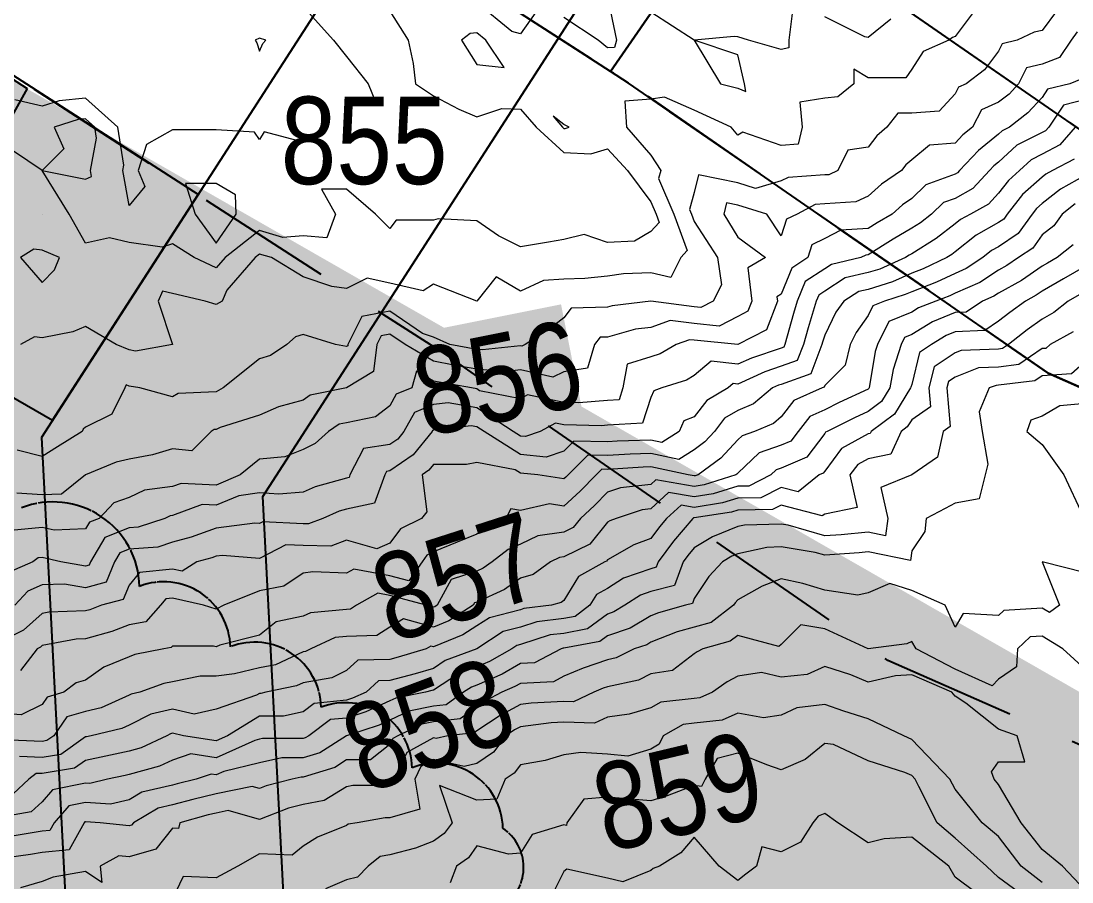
# Model space of a CAD drawing. Extents: x 532589 to 538856, y 6045658 to 6049082.
# Drawn here: x 533960.9 to 534057.1, y 6047341.2 to 6047420.1 of the extents above; entities that cross this region are included whole.
import ezdxf

# ---------------------------------------------------------------- set-up
doc = ezdxf.new("R2010")
doc.units = 0
doc.header["$LTSCALE"] = 5
doc.header["$PDSIZE"] = 0.5
doc.linetypes.add('0', pattern=[1, 1, 0])
doc.linetypes.add('foc-ACCESSROAD', pattern=[3.75, 2.5, -1.25])
doc.layers.get('Defpoints').update_dxf_attribs({"color": 9})
for name, color, linetype in [('C-AR', 13, 'foc-ACCESSROAD'), ('C-RW', 13, 'Continuous'), ('C-WS', 13, 'foc-ACCESSROAD'), ('F-AR', 190, 'foc-ACCESSROAD'), ('F-RW', 190, 'Continuous'), ('P-BUFFER-H 30m', 51, 'Continuous'), ('T-BUSH', 110, '0')]:
    doc.layers.add(name, color=color, linetype=linetype)
doc.layers.add('C-TOPO-MAJR', color=7, linetype='Continuous', lineweight=15, true_color=0xd3aa5f)
doc.layers.add('C-TOPO-MINR', color=7, linetype='Continuous', lineweight=13, true_color=0xe9d5af)
doc.layers.add('C-TOPO-MAJR-TEXT', color=7, linetype='Continuous', true_color=0x644b1b)
doc.layers.add('F-RW-T', color=190, linetype='Continuous', lineweight=9)
doc.styles.add('80CG', font='ARIALN.TTF', dxfattribs={"height": 10})
doc.styles.get("Standard").update_dxf_attribs({"font": 'ARIALN.TTF'})
doc.dimstyles.new('Compass 5 000', dxfattribs={"dimscale": 5, "dimtxt": 9, "dimasz": 2, "dimexe": 0.2, "dimexo": 0.0625, "dimgap": 0.5, "dimtad": 0, "dimtih": 1, "dimtoh": 1, "dimzin": 0, "dimdsep": 46, "dimtxsty": '80CG', "dimcen": 0.1, "dimse1": 1, "dimse2": 1, "dimclrd": 256, "dimclrt": 256, "dimaunit": 1, "dimadec": 4, "dimazin": 0, "dimtfac": 0.06, "dimtofl": 0, "dimtmove": 0, "dimatfit": 1, "dimfxl": 0.2, "dimtolj": 1, "dimtzin": 0, "dimlwd": -1, "dimarcsym": 0})

# ---------------------------------------------------------------- blocks, each defined once
blk = doc.blocks.new('*D570')
at = {"layer": 'Defpoints', "color": 0, "transparency": 16777216}
for p in [(533965.062, 6047337.113), (533985.671, 6047325.566), (533965.719, 6047324.525)]:
    blk.add_point(p, dxfattribs=at)
at = {"layer": 'F-RW-T', "transparency": 16777216}
for p, q in [((533995.001, 6047338.675), (534004.987, 6047339.196)), ((533955.076, 6047336.592), (533867.151, 6047332.006))]:
    blk.add_line(p, q, dxfattribs=at)
for points in [[(533994.914, 6047340.339), (533995.088, 6047337.01), (533985.015, 6047338.154)], [(533954.989, 6047338.257), (533955.163, 6047334.928), (533965.062, 6047337.113)]]:
    blk.add_solid(points, dxfattribs=at)
at = {"layer": 'F-RW-T', "transparency": 16777216, "insert": (533827.611, 6047332.006), "char_height": 10, "attachment_point": 5, "style": '80CG'}
blk.add_mtext('\\A1;Athabasca\\P20.00 P/L R/W\\PPLA 240970', dxfattribs=at)

msp = doc.modelspace()

# ---------------------------------------------------------------- hatches: boundary and pattern name
at = {"layer": 'P-BUFFER-H 30m'}
h = msp.add_hatch(color=256, dxfattribs=at)
h.dxf.hatch_style = 1
edge = h.paths.add_edge_path()
edge.add_line((533962.39, 6047413.291), (534135.818, 6047313.884))
edge.add_arc((534086.114, 6047227.17), 99.949, -29.1674, 60.17902, ccw=False)
edge.add_line((534173.389, 6047178.458), (534124.675, 6047091.178))
edge.add_arc((534037.4, 6047139.889), 99.949, 240.19293, 330.8326, ccw=False)
edge.add_line((533987.717, 6047053.163), (533814.265, 6047152.528))
edge.add_arc((533863.948, 6047239.254), 99.949, 150.83228, 240.19293, ccw=False)
edge.add_line((533776.673, 6047287.966), (533825.411, 6047375.289))
edge.add_arc((533912.686, 6047326.577), 99.949, 60.17902, 150.83228, ccw=False)

# ---------------------------------------------------------------- linework, layer by layer
at = {"layer": 'C-AR', "flags": 128}
for points in [[(533609.668, 6047680.248), (533677.202, 6047642.232), (533716.695, 6047618.429), (533842.242, 6047550.595), (533858.794, 6047541.66), (533938.281, 6047490.705), (533958.751, 6047481.644), (533959.502, 6047481.184), (533985.041, 6047470.006), (534033.186, 6047439.328), (534069.648, 6047414.106), (534110.106, 6047396.314), (534151.14, 6047371.643), (534175.731, 6047358.93), (534206.009, 6047343.276), (534229.673, 6047331.043), (534224.752, 6047322.326), (534206.095, 6047331.972), (534175.816, 6047347.625), (534146.261, 6047362.904), (534105.496, 6047387.414), (534064.745, 6047405.334), (534038.605, 6047423.417), (534027.628, 6047431.01), (534026.239, 6047431.906), (534025.856, 6047432.153), (533982.143, 6047460.35), (533979.375, 6047461.576), (533954.618, 6047472.534), (533953.061, 6047473.224), (533933.529, 6047481.869), (533853.706, 6047533.04), (533821.464, 6047550.45), (533711.823, 6047609.692), (533672.166, 6047633.588), (533604.796, 6047671.512)], [(533596.316, 6046643.489), (533602.891, 6046812.545), (533943.477, 6047422.759), (533956.785, 6047416.868), (533961.415, 6047413.882), (533622.68, 6046806.984), (533616.328, 6046643.67)]]:
    msp.add_lwpolyline(points, dxfattribs=at)
at = {"layer": 'C-RW'}
for points in [[(533604.796, 6047671.512), (533672.166, 6047633.588), (533711.823, 6047609.692), (533821.463, 6047550.451), (533853.706, 6047533.04), (533933.529, 6047481.869), (533953.061, 6047473.224), (533954.618, 6047472.534), (533979.375, 6047461.576), (533982.143, 6047460.35), (534025.856, 6047432.155), (534026.239, 6047431.906), (534014.857, 6047415.44), (533972.611, 6047442.691), (533924.029, 6047464.201), (533843.539, 6047515.8), (533779.923, 6047550.162), (533701.792, 6047592.375), (533661.987, 6047616.361), (533595.053, 6047654.04)], [(534136.503, 6047345.427), (534096.277, 6047369.613), (534054.939, 6047387.792), (534028.976, 6047405.751), (534027.223, 6047406.962), (534016.513, 6047414.36), (534014.857, 6047415.44), (534026.239, 6047431.906), (534027.628, 6047431.01), (534038.604, 6047423.414), (534064.741, 6047405.327), (534105.49, 6047387.408), (534146.261, 6047362.904)]]:
    msp.add_lwpolyline(points, dxfattribs=at)
at = {"layer": 'C-TOPO-MAJR', "color": 9, "true_color": 0xbfbfbf, "flags": 128}
for points, elevation in [([(533986.691, 6047421.393), (533989.478, 6047418.295), (533990.672, 6047416.802), (533992.663, 6047414.314), (533993.99, 6047410.996), (533990.672, 6047410.996), (533989.875, 6047411.129), (533989.948, 6047410.332), (533988.069, 6047408.954), (533986.691, 6047408.954), (533983.128, 6047409.913), (533982.709, 6047409.194), (533982.24, 6047409.863), (533978.727, 6047410.083), (533974.995, 6047410.083), (533974.746, 6047410.083), (533972.356, 6047408.74), (533971.602, 6047406.351), (533972.211, 6047404.903), (533970.764, 6047403.166), (533970.174, 6047406.351), (533970.266, 6047406.848), (533969.716, 6047410.332), (533966.782, 6047412.987), (533964.358, 6047412.756), (533962.801, 6047412.266), (533960.293, 6047412.839)], 855), ([(534057.963, 6047414.712), (534056.913, 6047414.314), (534054.886, 6047413.807), (534054.379, 6047413.047), (534053.08, 6047411.631), (534051.392, 6047410.332), (534050.729, 6047410), (534050.397, 6047409.69), (534048.548, 6047408.199), (534046.828, 6047406.351), (534046.629, 6047406.137), (534046.416, 6047406.018), (534043.734, 6047405.051), (534042.434, 6047403.803), (534041.58, 6047403.222), (534040.642, 6047402.369), (534039.263, 6047401.558), (534038.452, 6047401.042), (534035.95, 6047400.89), (534034.471, 6047400.118), (534033.3, 6047399.558), (534032.939, 6047398.387), (534031.469, 6047397.407), (534030.489, 6047395.035), (534030.09, 6047394.804), (534030.137, 6047394.406), (534029.134, 6047391.779), (534026.507, 6047390.424), (534022.526, 6047390.807), (534022.083, 6047390.866), (534020.867, 6047390.424), (534019.388, 6047389.579), (534018.544, 6047389.309), (534016.372, 6047388.614), (534015.984, 6047386.442), (534015.638, 6047385.366), (534014.562, 6047385.305), (534011.943, 6047385.08), (534010.581, 6047385.115), (534007.241, 6047385.8), (534006.599, 6047385.447), (534002.866, 6047386.193), (534002.617, 6047386.356), (534002.119, 6047386.442), (533998.636, 6047387.076), (533997.087, 6047387.991), (533996.645, 6047386.442), (533995.235, 6047385.861), (533994.654, 6047384.802), (533993.327, 6047383.787), (533990.672, 6047383.257), (533990.009, 6047383.124), (533989.014, 6047382.461), (533987.806, 6047381.346), (533986.691, 6047380.821), (533985.032, 6047380.138), (533982.709, 6047379.927), (533980.939, 6047378.479), (533978.727, 6047377.553), (533975.523, 6047377.702), (533974.746, 6047377.417), (533972.169, 6047377.073), (533970.764, 6047376.401), (533969.351, 6047375.91), (533968.026, 6047374.497), (533967.131, 6047374.148), (533966.782, 6047373.549), (533963.887, 6047373.411), (533962.801, 6047373.673), (533959.939, 6047373.377)], 856), ([(533995.378, 6047405.627), (533996.645, 6047406.351), (533994.654, 6047409.004), (533992.001, 6047409.004), (533993.896, 6047406.351), (533994.654, 6047405.627), (533995.378, 6047405.627)], 855), ([(534057.416, 6047403.314), (534056.216, 6047402.369), (534055.441, 6047401.307), (534054.379, 6047400.458), (534053.516, 6047399.25), (534052.222, 6047398.387), (534051.139, 6047397.645), (534050.397, 6047397.235), (534048.691, 6047396.112), (534046.416, 6047395.13), (534045.925, 6047394.896), (534044.645, 6047394.406), (534043.066, 6047393.774), (534042.434, 6047393.385), (534040.335, 6047392.523), (534039.313, 6047390.424), (534039.102, 6047389.774), (534038.547, 6047386.442), (534038.511, 6047386.384), (534038.452, 6047386.34), (534035.798, 6047385.115), (534034.471, 6047384.451), (534033.095, 6047383.836), (534032.03, 6047382.461), (534031.374, 6047381.576), (534030.489, 6047381.203), (534028.459, 6047380.509), (534026.507, 6047378.632), (534026.433, 6047378.553), (534026.334, 6047378.479), (534023.438, 6047377.566), (534022.526, 6047377.424), (534019.006, 6047378.017), (534018.544, 6047377.594), (534015.757, 6047377.284), (534014.562, 6047376.886), (534013.387, 6047375.672), (534012.091, 6047374.497), (534011.423, 6047373.655), (534010.581, 6047373.246), (534008.191, 6047372.905), (534006.599, 6047372.138), (534005.476, 6047371.638), (534004.023, 6047370.516), (534003.2, 6047369.933), (534002.617, 6047369.662), (534000.25, 6047368.901), (533998.968, 6047366.534), (533998.764, 6047366.405), (533998.636, 6047366.353), (533997.971, 6047366.534), (533994.654, 6047367.439), (533993.548, 6047367.64), (533991.592, 6047366.534), (533991.035, 6047366.172), (533990.672, 6047366.16), (533987.373, 6047365.851), (533986.691, 6047365.538), (533984.219, 6047365.024), (533982.709, 6047363.796), (533979.059, 6047362.884), (533978.727, 6047362.725), (533978.478, 6047362.801), (533974.746, 6047362.801), (533974.628, 6047362.669), (533973.948, 6047362.552), (533971.294, 6047362.022), (533970.764, 6047361.829), (533968.452, 6047360.882), (533966.782, 6047359.676), (533965.917, 6047359.436), (533964.791, 6047358.571), (533963.253, 6047358.118), (533962.801, 6047357.465), (533960.884, 6047356.506), (533958.819, 6047356.648)], 857), ([(534058.36, 6047388.875), (534057.072, 6047387.73), (534054.379, 6047387.562), (534053.715, 6047387.106), (534050.397, 6047386.691), (534050.158, 6047386.681), (534049.543, 6047386.442), (534048.605, 6047384.253), (534048.904, 6047382.461), (534049.402, 6047379.474), (534049.153, 6047378.479), (534048.605, 6047376.289), (534046.416, 6047375.903), (534045.497, 6047375.416), (534043.762, 6047374.497), (534043.629, 6047373.302), (534042.434, 6047371.511), (534042.32, 6047370.629), (534038.452, 6047371.42), (534037.623, 6047371.345), (534034.471, 6047371.135), (534033.599, 6047371.387), (534030.489, 6047371.878), (534029.162, 6047371.843), (534026.507, 6047371.262), (534025.976, 6047371.046), (534025.102, 6047370.516), (534023.853, 6047369.188), (534022.526, 6047367.147), (534022.359, 6047366.7), (534021.729, 6047366.534), (534019.236, 6047365.841), (534018.544, 6047365.568), (534016.666, 6047364.43), (534014.562, 6047363.747), (534013.88, 6047363.235), (534010.581, 6047362.62), (534010.52, 6047362.613), (534010.331, 6047362.552), (534007.897, 6047361.254), (534006.599, 6047361.195), (534004.926, 6047360.244), (534002.617, 6047359.234), (534002.134, 6047359.053), (534001.392, 6047358.571), (533999.791, 6047357.415), (533998.636, 6047357.291), (533996.377, 6047356.847), (533994.654, 6047356.004), (533993.674, 6047355.569), (533990.672, 6047354.589), (533988.243, 6047353.037), (533986.691, 6047352.554), (533984.744, 6047352.554), (533982.709, 6047352.114), (533979.438, 6047351.318), (533978.727, 6047350.997), (533978.264, 6047351.07), (533976.918, 6047350.607), (533975.172, 6047350.181), (533974.746, 6047350.064), (533971.943, 6047349.428), (533970.764, 6047348.734), (533969.057, 6047348.332), (533966.782, 6047348.484), (533965.234, 6047348.174), (533963.899, 6047346.626), (533963.509, 6047345.918), (533962.801, 6047345.849), (533960.063, 6047345.381)], 858), ([(534054.379, 6047338.662), (534050.397, 6047341.612), (534049.282, 6047342.644), (534046.416, 6047345.204), (534044.757, 6047346.626), (534043.098, 6047349.943), (534042.753, 6047350.607), (534042.434, 6047350.939), (534041.821, 6047351.22), (534038.452, 6047352.284), (534035.267, 6047353.792), (534034.471, 6047353.865), (534032.678, 6047352.399), (534030.489, 6047351.461), (534029.161, 6047351.935), (534026.507, 6047352.997), (534024.621, 6047352.494), (534023.521, 6047350.607), (534023.19, 6047349.943), (534022.526, 6047350.038), (534020.054, 6047349.097), (534018.544, 6047348.616), (534016.354, 6047348.815), (534014.562, 6047348.978), (534012.405, 6047348.782), (534010.865, 6047346.626), (534010.83, 6047346.376), (534010.581, 6047346.426), (534007.671, 6047345.553), (534006.599, 6047343.839), (534005.512, 6047343.73), (534002.617, 6047344.502), (534001.843, 6047343.418), (534000.759, 6047342.644), (534000.153, 6047341.127)], 859)]:
    msp.add_lwpolyline(points, dxfattribs=dict(at, elevation=elevation))
at = {"layer": 'C-TOPO-MINR', "color": 254, "true_color": 0xd9d9d9, "flags": 128}
for points, elevation in [([(534014.562, 6047422.276), (534015.416, 6047418.295), (534015.226, 6047417.631), (534014.562, 6047417.593), (534013.709, 6047418.295), (534010.581, 6047420.381)], 855.2), ([(533994.654, 6047420.95), (533996.33, 6047418.295), (533996.777, 6047416.172), (533996.996, 6047414.314), (533998.636, 6047413.199), (534000.959, 6047411.99), (534002.617, 6047411.28), (534004.892, 6047412.039), (534006.599, 6047411.98), (534008.047, 6047410.332), (534010.581, 6047408.01), (534013.04, 6047407.873), (534014.562, 6047408.341), (534016.411, 6047406.351), (534018.544, 6047403.506), (534019.031, 6047402.369), (534019.314, 6047401.598), (534018.544, 6047400.776), (534017.051, 6047399.88), (534014.562, 6047399.772), (534012.438, 6047400.511), (534010.581, 6047400.046), (534009.159, 6047399.809), (534006.599, 6047399.382), (534004.609, 6047400.377), (534002.617, 6047401.74), (533999.078, 6047401.926), (533998.636, 6047401.8), (533995.223, 6047401.8), (533994.654, 6047401.041), (533993.326, 6047402.369), (533990.672, 6047404.643), (533988.398, 6047404.643), (533989.677, 6047402.369), (533988.862, 6047400.197), (533986.691, 6047400.378), (533984.853, 6047400.225), (533982.709, 6047400.862), (533979.551, 6047398.387), (533978.727, 6047397.432), (533976.737, 6047398.387), (533974.746, 6047399.645), (533973.79, 6047399.343), (533970.764, 6047399.76), (533968.954, 6047400.197), (533966.782, 6047399.715), (533965.289, 6047402.369), (533962.801, 6047406.35), (533966.782, 6047405.554), (533967.325, 6047405.808), (533967.224, 6047406.351), (533967.778, 6047409.336), (533967.621, 6047410.332), (533966.782, 6047411.091), (533966.09, 6047411.025), (533963.887, 6047410.332), (533964.793, 6047408.34), (533962.801, 6047406.352), (533962.796, 6047406.355), (533958.819, 6047409.004)], 855.2), ([(534055.706, 6047420.95), (534054.379, 6047419.181), (534053.655, 6047419.02), (534052.103, 6047418.295), (534050.729, 6047417.964), (534050.397, 6047417.3), (534049.117, 6047415.594), (534047.411, 6047414.314), (534046.73, 6047414), (534046.416, 6047413.395), (534044.941, 6047411.807), (534042.434, 6047411.606), (534041.16, 6047411.606), (534040.159, 6047410.332), (534039.249, 6047409.536), (534038.452, 6047408.494), (534036.594, 6047408.209), (534035.665, 6047406.351), (534034.844, 6047405.977), (534034.471, 6047405.952), (534031.111, 6047405.728), (534030.489, 6047405.402), (534028.129, 6047404.728), (534026.507, 6047405.227), (534022.911, 6047405.965), (534022.526, 6047404.36), (534022.099, 6047402.795), (534022.282, 6047402.369), (534022.526, 6047401.705), (534024.659, 6047398.387), (534025.014, 6047395.899), (534024.267, 6047394.406), (534023.118, 6047393.813), (534022.526, 6047393.87), (534018.544, 6047394.405), (534018.544, 6047394.405), (534014.993, 6047393.975), (534014.562, 6047393.856), (534011.244, 6047393.742), (534010.581, 6047392.874), (534009.196, 6047391.809), (534007.04, 6047390.424), (534006.741, 6047390.282), (534006.599, 6047390.314), (534003.115, 6047389.926), (534002.617, 6047389.971), (534000.129, 6047390.424), (533998.636, 6047391.088), (533997.64, 6047391.419), (533994.654, 6047393.463), (533992.088, 6047392.99), (533990.805, 6047390.424), (533990.789, 6047390.307), (533990.672, 6047390.235), (533989.679, 6047390.424), (533986.691, 6047391.343), (533985.988, 6047391.127), (533985.197, 6047390.424), (533983.704, 6047389.428), (533982.709, 6047389.097), (533979.39, 6047386.442), (533978.727, 6047386.096), (533975.243, 6047385.945), (533974.746, 6047385.646), (533971.758, 6047386.442), (533970.764, 6047386.608), (533970.48, 6047386.726), (533970.366, 6047386.442), (533969.172, 6047384.053), (533966.782, 6047382.858), (533966.561, 6047382.681), (533966.451, 6047382.461), (533964.214, 6047381.048), (533962.801, 6047380.155), (533960.526, 6047380.754)], 855.6), ([(534008.004, 6047420.872), (534006.599, 6047418.865), (534005.802, 6047419.093), (534002.617, 6047421.728)], 855.2), ([(534031.536, 6047421.23), (534031.192, 6047418.295), (534031.192, 6047417.593), (534030.489, 6047417.442), (534027.504, 6047418.295), (534026.507, 6047418.602), (534026.175, 6047418.628), (534022.526, 6047418.296), (534022.525, 6047418.296), (534018.544, 6047420.872)], 855.2), ([(534047.98, 6047420.713), (534046.416, 6047418.626), (534046.182, 6047418.529), (534045.848, 6047418.295), (534043.472, 6047417.257), (534042.434, 6047415.641), (534041.891, 6047414.857), (534038.452, 6047414.857), (534037.125, 6047415.641), (534037.125, 6047414.314), (534035.665, 6047413.12), (534034.471, 6047412.987), (534032.195, 6047412.608), (534032.393, 6047410.332), (534032.053, 6047408.768), (534030.489, 6047408.647), (534026.976, 6047409.864), (534026.507, 6047409.608), (534025.895, 6047410.332), (534022.526, 6047411.896), (534019.788, 6047413.069), (534018.544, 6047412.891), (534016.155, 6047412.721), (534016.304, 6047410.332), (534018.544, 6047407.773), (534019.449, 6047406.351), (534019.255, 6047405.639), (534020.656, 6047402.369), (534021.883, 6047399.03), (534021.281, 6047398.387), (534020.369, 6047396.562), (534018.544, 6047396.974), (534016.055, 6047396.894), (534014.562, 6047396.681), (534012.507, 6047396.461), (534010.581, 6047396.396), (534008.714, 6047396.272), (534006.599, 6047395.311), (534004.387, 6047396.617), (534002.617, 6047394.408), (534002.616, 6047394.407), (533998.636, 6047395.937), (533997.687, 6047395.354), (533994.654, 6047396.028), (533992.568, 6047396.491), (533990.672, 6047395.543), (533989.345, 6047395.733), (533986.691, 6047396.618), (533983.795, 6047398.387), (533982.709, 6047398.71), (533982.297, 6047398.387), (533979.722, 6047395.4), (533979.295, 6047394.406), (533978.727, 6047394.1), (533977.733, 6047394.406), (533974.746, 6047395.108), (533973.827, 6047395.324), (533973.418, 6047394.406), (533974.744, 6047390.425), (533974.742, 6047390.424), (533971.361, 6047389.827), (533970.764, 6047389.926), (533969.569, 6047390.424), (533966.782, 6047392.063), (533965.621, 6047391.585), (533962.801, 6047391.021), (533962.098, 6047391.126), (533960.81, 6047390.424)], 855.4), ([(534040.512, 6047420.218), (534038.452, 6047418.545), (534038.145, 6047418.602), (534034.471, 6047420.44)], 855.2), ([(534057.602, 6047419.054), (534057.033, 6047418.295), (534055.971, 6047416.703), (534054.379, 6047416.099), (534052.941, 6047415.752), (534052.222, 6047414.314), (534051.349, 6047413.362), (534050.397, 6047412.629), (534048.825, 6047411.904), (534048.008, 6047410.332), (534047.126, 6047409.621), (534046.416, 6047408.857), (534044.082, 6047408.684), (534042.434, 6047407.346), (534041.903, 6047406.882), (534041.497, 6047406.351), (534039.685, 6047405.118), (534038.452, 6047403.998), (534037.332, 6047403.489), (534034.471, 6047403.298), (534033.6, 6047403.24), (534031.937, 6047402.369), (534030.957, 6047401.9), (534030.489, 6047400.379), (534029.162, 6047402.369), (534026.507, 6047403.186), (534025.48, 6047403.396), (534025.233, 6047402.369), (534026.507, 6047400.246), (534029.041, 6047398.387), (534027.436, 6047397.458), (534027.795, 6047394.406), (534027.439, 6047393.474), (534026.507, 6047392.993), (534024.813, 6047392.118), (534022.526, 6047392.338), (534020.314, 6047392.636), (534018.544, 6047391.992), (534017.145, 6047391.823), (534014.562, 6047391.11), (534013.899, 6047391.087), (534013.392, 6047390.424), (534012.752, 6047388.252), (534010.581, 6047387.909), (534009.585, 6047387.438), (534006.599, 6047388.101), (534005.106, 6047387.935), (534002.617, 6047388.161), (534000.516, 6047388.544), (533998.636, 6047388.886), (533996.032, 6047390.424), (533994.654, 6047391.367), (533993.857, 6047391.22), (533993.459, 6047390.424), (533993.131, 6047387.965), (533990.673, 6047386.442), (533990.672, 6047386.442), (533990.672, 6047386.442), (533987.354, 6047385.779), (533986.691, 6047385.336), (533984.44, 6047384.711), (533982.709, 6047383.954), (533979.089, 6047382.822), (533978.727, 6047382.634), (533978.561, 6047382.626), (533978.285, 6047382.461), (533976.515, 6047380.691), (533974.746, 6047380.867), (533972.908, 6047380.316), (533970.764, 6047379.927), (533969.584, 6047379.659), (533966.783, 6047378.479), (533966.782, 6047378.479), (533966.782, 6047378.479), (533964.57, 6047376.709), (533962.801, 6047376.641), (533960.478, 6047376.82)], 855.8), ([(534003.447, 6047418.295), (534002.617, 6047418.982), (534002.014, 6047418.899), (534001.195, 6047418.295), (534002.617, 6047416.084), (534005.106, 6047415.807), (534003.447, 6047418.295)], 855.4), ([(533982.709, 6047418.469), (533982.31, 6047418.295), (533982.474, 6047418.061), (533982.709, 6047417.299), (533983.016, 6047417.989), (533983.279, 6047418.295), (533982.709, 6047418.469)], 854.8), ([(534027.12, 6047414.314), (534026.507, 6047416.967), (534022.528, 6047418.293), (534024.914, 6047414.314), (534026.507, 6047413.916), (534027.231, 6047413.59), (534027.12, 6047414.314)], 855.2), ([(534058.36, 6047412.866), (534056.334, 6047412.359), (534054.982, 6047410.332), (534054.705, 6047410.006), (534054.379, 6047409.835), (534052.056, 6047408.673), (534050.397, 6047407.121), (534049.97, 6047406.777), (534049.573, 6047406.351), (534048.051, 6047404.715), (534046.416, 6047403.807), (534045.359, 6047403.425), (534044.258, 6047402.369), (534043.23, 6047401.573), (534042.434, 6047401.081), (534040.738, 6047400.083), (534038.452, 6047398.628), (534038.225, 6047398.614), (534037.79, 6047398.387), (534035.093, 6047397.765), (534034.471, 6047397.366), (534032.694, 6047396.182), (534031.96, 6047394.406), (534031.617, 6047393.278), (534030.828, 6047390.424), (534030.734, 6047390.179), (534030.489, 6047390.092), (534027.751, 6047389.18), (534026.507, 6047388.614), (534024.057, 6047388.892), (534022.526, 6047387.58), (534021.801, 6047387.166), (534019.539, 6047386.442), (534018.819, 6047386.167), (534018.544, 6047385.557), (534017.79, 6047383.214), (534014.562, 6047383.029), (534014.038, 6047382.984), (534010.581, 6047383.073), (534009.81, 6047383.231), (534008.408, 6047382.461), (534007.073, 6047381.987), (534006.599, 6047382.037), (534005.936, 6047382.461), (534002.617, 6047384.624), (533999.998, 6047385.08), (533998.636, 6047384.92), (533996.894, 6047384.202), (533995.939, 6047382.461), (533995.365, 6047381.749), (533994.654, 6047381.254), (533992.244, 6047380.889), (533990.991, 6047378.479), (533990.906, 6047378.245), (533990.672, 6047378.194), (533987.797, 6047377.373), (533986.691, 6047376.886), (533984.479, 6047376.709), (533982.709, 6047376.831), (533980.798, 6047376.568), (533978.727, 6047375.701), (533977.465, 6047375.76), (533974.746, 6047374.762), (533974.512, 6047374.731), (533974.023, 6047374.497), (533971.578, 6047373.683), (533970.764, 6047373.623), (533968.528, 6047372.751), (533967.225, 6047370.516), (533967.095, 6047370.203), (533966.782, 6047370.117), (533964.506, 6047370.516), (533962.801, 6047370.927), (533962.428, 6047370.889), (533961.948, 6047370.516), (533959.771, 6047369.564)], 856.2), ([(534010.697, 6047410.215), (534011.077, 6047410.332), (534010.581, 6047410.58), (534009.587, 6047411.325), (534010.46, 6047410.332), (534010.581, 6047410.222), (534010.697, 6047410.215)], 855.4), ([(534057.395, 6047410.332), (534056.011, 6047408.7), (534054.379, 6047407.844), (534053.383, 6047407.346), (534052.319, 6047406.351), (534051.296, 6047405.451), (534050.397, 6047404.286), (534049.473, 6047403.293), (534047.809, 6047402.369), (534046.913, 6047401.871), (534046.416, 6047401.47), (534044.678, 6047400.125), (534042.434, 6047398.738), (534042.213, 6047398.608), (534041.865, 6047398.387), (534039.506, 6047397.333), (534038.452, 6047397.009), (534036.337, 6047396.521), (534034.471, 6047395.324), (534033.919, 6047394.957), (534033.692, 6047394.406), (534032.944, 6047391.95), (534032.522, 6047390.424), (534031.959, 6047388.954), (534030.489, 6047388.433), (534028.996, 6047387.935), (534026.507, 6047386.804), (534026.099, 6047386.851), (534025.622, 6047386.442), (534023.663, 6047385.305), (534022.526, 6047383.787), (534021.565, 6047383.421), (534021.132, 6047382.461), (534019.559, 6047381.446), (534018.544, 6047381.664), (534015.454, 6047381.569), (534014.562, 6047381.513), (534011.48, 6047381.561), (534010.581, 6047380.662), (534008.969, 6047380.091), (534006.599, 6047380.343), (534003.281, 6047382.461), (534002.617, 6047382.893), (534002.093, 6047382.985), (533998.636, 6047382.577), (533998.553, 6047382.543), (533998.507, 6047382.461), (533996.787, 6047380.327), (533994.654, 6047378.841), (533994.34, 6047378.793), (533994.176, 6047378.479), (533993.248, 6047375.903), (533990.672, 6047375.351), (533990.008, 6047375.161), (533988.501, 6047374.497), (533987.201, 6047373.986), (533986.691, 6047373.999), (533983.023, 6047374.183), (533982.709, 6047374.019), (533982.266, 6047374.055), (533978.727, 6047373.598), (533976.452, 6047372.791), (533974.746, 6047372.325), (533973.388, 6047371.873), (533970.764, 6047371.681), (533969.926, 6047371.354), (533969.437, 6047370.516), (533968.656, 6047368.642), (533966.782, 6047368.126), (533964.852, 6047368.464), (533962.801, 6047368.4), (533961.502, 6047367.832), (533960.312, 6047366.534)], 856.4), ([(534057.316, 6047407.395), (534055.327, 6047406.351), (534054.716, 6047406.013), (534054.379, 6047405.747), (534052.581, 6047404.167), (534051.193, 6047402.369), (534050.862, 6047401.904), (534050.397, 6047401.595), (534048.335, 6047400.449), (534046.416, 6047398.901), (534046.126, 6047398.677), (534045.657, 6047398.387), (534043.475, 6047397.346), (534042.434, 6047396.947), (534040.677, 6047396.162), (534038.452, 6047395.477), (534037.581, 6047395.276), (534036.223, 6047394.406), (534035.489, 6047393.387), (534034.471, 6047391.277), (534034.271, 6047390.623), (534034.216, 6047390.424), (534033.184, 6047387.729), (534030.489, 6047386.774), (534030.24, 6047386.691), (534029.692, 6047386.442), (534027.955, 6047384.994), (534026.507, 6047384.387), (534025.288, 6047383.679), (534024.374, 6047382.461), (534023.484, 6047381.502), (534022.526, 6047380.791), (534021.12, 6047379.884), (534018.544, 6047380.439), (534016.642, 6047380.38), (534014.562, 6047380.248), (534012.764, 6047380.277), (534010.966, 6047378.479), (534010.776, 6047378.283), (534010.581, 6047378.106), (534008.192, 6047378.479), (534006.599, 6047378.648), (534006.13, 6047378.947), (534002.617, 6047379.616), (534001.662, 6047379.434), (533998.636, 6047379.434), (533998.209, 6047378.905), (533997.597, 6047378.479), (533998.038, 6047375.094), (533997.549, 6047374.497), (533995.619, 6047373.532), (533994.654, 6047372.222), (533993.46, 6047371.71), (533990.672, 6047372.506), (533989.243, 6047371.945), (533986.691, 6047372.009), (533985.119, 6047372.087), (533982.709, 6047370.834), (533979.317, 6047371.106), (533978.727, 6047371.029), (533978.348, 6047370.895), (533976.957, 6047370.516), (533975.611, 6047369.65), (533974.746, 6047369.852), (533971.729, 6047369.55), (533970.764, 6047368.392), (533970.218, 6047367.08), (533968.23, 6047366.534), (533967.18, 6047366.136), (533966.782, 6047366.02), (533963.423, 6047365.912), (533962.801, 6047365.796), (533961.083, 6047364.27), (533958.819, 6047363.138)], 856.6), ([(534058.36, 6047405.931), (534056.066, 6047404.663), (534054.379, 6047403.334), (534053.865, 6047402.883), (534053.469, 6047402.369), (534052.189, 6047400.577), (534050.397, 6047399.383), (534049.757, 6047399.027), (534048.964, 6047398.387), (534047.427, 6047397.376), (534046.416, 6047396.939), (534044.7, 6047396.121), (534042.434, 6047395.253), (534041.848, 6047394.991), (534039.945, 6047394.406), (534038.887, 6047393.971), (534038.452, 6047393.078), (534037.341, 6047391.535), (534036.805, 6047390.424), (534036.351, 6047388.544), (534034.471, 6047386.663), (534034.409, 6047386.503), (534034.236, 6047386.442), (534031.647, 6047385.284), (534030.489, 6047383.788), (534029.765, 6047383.184), (534028.039, 6047382.461), (534026.898, 6047382.07), (534026.507, 6047381.695), (534024.959, 6047380.027), (534022.871, 6047378.479), (534022.608, 6047378.396), (534022.526, 6047378.383), (534021.957, 6047378.479), (534018.544, 6047379.214), (534017.831, 6047379.192), (534014.562, 6047378.984), (534014.048, 6047378.993), (534013.535, 6047378.479), (534012.082, 6047376.978), (534010.581, 6047375.617), (534009.253, 6047375.825), (534006.599, 6047375.222), (534005.714, 6047375.382), (534005.271, 6047374.497), (534003.434, 6047373.68), (534002.617, 6047373.049), (534000.819, 6047372.314), (533998.636, 6047371.42), (533998.032, 6047371.119), (533997.588, 6047370.516), (533996.396, 6047368.773), (533994.654, 6047369.248), (533991.336, 6047369.852), (533990.672, 6047369.477), (533987.596, 6047369.61), (533986.691, 6047369.468), (533984.949, 6047368.276), (533982.709, 6047367.861), (533979.45, 6047366.534), (533978.727, 6047366.188), (533977.59, 6047366.534), (533974.746, 6047367.197), (533974.142, 6047367.137), (533973.64, 6047366.534), (533972.286, 6047365.011), (533970.764, 6047364.749), (533969.171, 6047364.145), (533966.782, 6047363.451), (533965.911, 6047363.423), (533962.801, 6047362.847), (533962.644, 6047362.708), (533962.332, 6047362.552), (533960.809, 6047360.562)], 856.8), ([(533980.497, 6047404.138), (533978.727, 6047405.18), (533975.916, 6047405.18), (533976.816, 6047402.369), (533978.727, 6047399.714), (533980.565, 6047402.369), (533980.497, 6047404.138)], 855.2), ([(533962.801, 6047402.369), (533962.801, 6047402.369), (533962.8, 6047402.369), (533962.797, 6047402.369), (533962.801, 6047402.368), (533962.801, 6047402.368), (533962.801, 6047402.369)], 855.4), ([(534057.21, 6047399.538), (534055.772, 6047398.387), (534054.886, 6047397.88), (534054.379, 6047397.591), (534052.489, 6047396.295), (534050.397, 6047395.139), (534049.955, 6047394.848), (534048.93, 6047394.406), (534047.432, 6047393.389), (534046.416, 6047393.344), (534044.33, 6047392.51), (534042.434, 6047391.343), (534041.782, 6047391.075), (534041.466, 6047390.424), (534040.728, 6047388.148), (534040.443, 6047386.442), (534039.682, 6047385.212), (534038.452, 6047384.298), (534037.195, 6047383.718), (534034.68, 6047382.461), (534034.544, 6047382.387), (534034.471, 6047382.287), (534032.848, 6047380.101), (534030.489, 6047379.108), (534030.02, 6047378.947), (534029.533, 6047378.479), (534027.529, 6047377.457), (534026.507, 6047377.443), (534024.267, 6047376.737), (534022.526, 6047376.464), (534020.16, 6047376.863), (534018.544, 6047375.382), (534017.747, 6047375.294), (534015.359, 6047374.497), (534014.783, 6047374.276), (534014.562, 6047374.151), (534012.954, 6047372.123), (534010.581, 6047370.97), (534010.182, 6047370.914), (534009.356, 6047370.516), (534007.755, 6047369.359), (534006.599, 6047369.022), (534005.142, 6047367.99), (534002.617, 6047366.818), (534002.402, 6047366.749), (534002.286, 6047366.534), (534000.049, 6047365.121), (533998.636, 6047364.543), (533995.898, 6047365.289), (533994.654, 6047364.543), (533993.448, 6047363.759), (533990.672, 6047363.672), (533989.649, 6047363.576), (533987.415, 6047362.552), (533986.932, 6047362.311), (533986.691, 6047362.268), (533984.166, 6047361.095), (533982.709, 6047360.796), (533980.412, 6047360.255), (533978.727, 6047360.031), (533977.267, 6047360.031), (533974.746, 6047359.526), (533973.949, 6047359.367), (533971.759, 6047358.571), (533970.945, 6047358.389), (533970.764, 6047358.296), (533968.204, 6047357.148), (533966.782, 6047356.814), (533965.063, 6047356.308), (533963.872, 6047354.589), (533963.243, 6047354.146), (533962.801, 6047354.073), (533959.202, 6047354.206)], 857.2), ([(533963.939, 6047397.249), (533964.394, 6047398.387), (533962.801, 6047399.051), (533962.042, 6047399.146), (533960.809, 6047398.387), (533962.801, 6047396.111), (533963.939, 6047397.249)], 855.2), ([(534058.36, 6047397.591), (534056.333, 6047396.433), (534054.379, 6047395.315), (534053.839, 6047394.945), (534052.862, 6047394.406), (534051.432, 6047393.37), (534050.397, 6047392.557), (534049.126, 6047391.695), (534046.416, 6047391.574), (534045.594, 6047391.246), (534044.259, 6047390.424), (534043.164, 6047389.694), (534042.434, 6047386.773), (534042.353, 6047386.523), (534042.339, 6047386.442), (534040.853, 6047384.041), (534038.727, 6047382.461), (534038.642, 6047382.271), (534038.452, 6047382.233), (534036.019, 6047380.912), (534034.471, 6047378.825), (534034.323, 6047378.626), (534033.973, 6047378.479), (534032.037, 6047376.93), (534030.489, 6047377.341), (534028.606, 6047376.38), (534026.507, 6047376.352), (534025.097, 6047375.907), (534022.526, 6047375.505), (534021.314, 6047375.709), (534019.992, 6047374.497), (534019.327, 6047373.714), (534018.544, 6047372.66), (534016.996, 6047372.064), (534014.562, 6047370.688), (534014.486, 6047370.592), (534014.329, 6047370.516), (534011.908, 6047369.188), (534010.581, 6047366.976), (534010.324, 6047366.791), (534009.444, 6047366.534), (534006.901, 6047366.232), (534006.599, 6047366.135), (534003.755, 6047365.396), (534002.617, 6047364.648), (534001.333, 6047363.836), (533998.636, 6047362.733), (533998.387, 6047362.801), (533997.972, 6047362.552), (533995.42, 6047361.786), (533994.654, 6047361.581), (533991.715, 6047361.509), (533990.672, 6047360.561), (533989.345, 6047359.898), (533986.691, 6047359.424), (533986.108, 6047359.153), (533983.277, 6047358.571), (533982.813, 6047358.466), (533982.709, 6047358.466), (533982.444, 6047358.305), (533978.727, 6047357.012), (533976.736, 6047356.58), (533974.746, 6047357.022), (533972.755, 6047356.58), (533970.764, 6047355.55), (533970.101, 6047355.252), (533967.279, 6047354.589), (533966.871, 6047354.501), (533966.782, 6047354.481), (533964.507, 6047352.882), (533962.801, 6047352.598), (533960.733, 6047352.675)], 857.4), ([(534057.781, 6047394.985), (534056.768, 6047394.406), (534055.441, 6047393.344), (534054.379, 6047392.758), (534053.025, 6047391.778), (534051.302, 6047390.424), (534050.766, 6047390.055), (534050.397, 6047390.009), (534046.973, 6047389.867), (534046.416, 6047389.65), (534044.491, 6047388.367), (534044.01, 6047386.442), (534044.153, 6047384.723), (534042.434, 6047383.532), (534042.024, 6047382.87), (534041.473, 6047382.461), (534040.538, 6047380.375), (534038.452, 6047379.958), (534037.494, 6047379.437), (534036.783, 6047378.479), (534037.457, 6047375.492), (534034.471, 6047374.895), (534034.249, 6047374.718), (534030.489, 6047375.716), (534029.682, 6047375.304), (534026.507, 6047375.261), (534025.927, 6047375.078), (534022.526, 6047374.545), (534022.468, 6047374.555), (534022.405, 6047374.497), (534020.632, 6047372.409), (534019.227, 6047370.516), (534019.042, 6047370.018), (534018.544, 6047369.887), (534016.046, 6047369.032), (534014.562, 6047368.075), (534013.567, 6047367.529), (534012.97, 6047366.534), (534011.604, 6047365.51), (534010.581, 6047365.319), (534008.107, 6047365.026), (534006.599, 6047364.543), (534005.019, 6047364.132), (534002.618, 6047362.552), (534002.617, 6047362.552), (534002.617, 6047362.552), (533999.721, 6047361.466), (533998.636, 6047360.76), (533996.951, 6047360.255), (533994.654, 6047359.639), (533993.611, 6047359.613), (533992.464, 6047358.571), (533991.223, 6047358.019), (533990.672, 6047357.839), (533987.723, 6047357.538), (533986.691, 6047356.773), (533984.909, 6047356.37), (533982.709, 6047356.37), (533979.766, 6047354.589), (533978.727, 6047354.12), (533975.741, 6047354.589), (533974.746, 6047354.81), (533974.565, 6047354.77), (533974.215, 6047354.589), (533971.865, 6047353.487), (533970.764, 6047353.19), (533968.64, 6047352.731), (533966.782, 6047352.329), (533965.771, 6047351.618), (533962.801, 6047351.123), (533962.265, 6047351.143), (533961.589, 6047350.607), (533960.146, 6047349.28)], 857.6), ([(534057.21, 6047391.574), (534055.125, 6047390.424), (534054.73, 6047390.073), (534054.379, 6047390.051), (534052.24, 6047388.581), (534050.397, 6047388.35), (534048.565, 6047388.274), (534046.416, 6047387.438), (534045.818, 6047387.039), (534045.669, 6047386.442), (534045.963, 6047382.913), (534045.31, 6047382.461), (534044.787, 6047380.108), (534042.434, 6047378.479), (534042.434, 6047378.479), (534042.434, 6047378.479), (534039.614, 6047377.317), (534040.251, 6047374.497), (534040.045, 6047372.904), (534038.452, 6047373.23), (534035.964, 6047373.004), (534034.471, 6047372.905), (534031.111, 6047373.875), (534030.489, 6047373.973), (534027.12, 6047373.885), (534026.507, 6047373.751), (534024.207, 6047372.816), (534022.526, 6047371.795), (534021.938, 6047371.103), (534021.502, 6047370.516), (534020.701, 6047368.359), (534018.544, 6047367.791), (534017.607, 6047367.471), (534016.155, 6047366.534), (534015.163, 6047365.933), (534014.562, 6047365.737), (534012.742, 6047364.372), (534010.581, 6047363.969), (534009.314, 6047363.819), (534006.599, 6047362.95), (534006.283, 6047362.868), (534005.803, 6047362.552), (534003.771, 6047361.398), (534002.617, 6047360.893), (534000.928, 6047360.26), (533998.636, 6047358.77), (533998.482, 6047358.724), (533997.911, 6047358.571), (533995.189, 6047358.036), (533994.654, 6047357.774), (533992.449, 6047356.794), (533990.672, 6047356.214), (533989.197, 6047356.064), (533987.21, 6047354.589), (533986.893, 6047354.387), (533986.691, 6047354.324), (533982.974, 6047354.324), (533982.709, 6047354.266), (533982.282, 6047354.162), (533978.727, 6047352.559), (533976.412, 6047352.922), (533974.746, 6047352.349), (533973.56, 6047351.793), (533970.764, 6047351.038), (533970.41, 6047350.961), (533968.772, 6047350.607), (533967.161, 6047350.228), (533966.782, 6047350.253), (533963.759, 6047349.649), (533962.801, 6047348.536), (533961.805, 6047347.621), (533958.819, 6047347.111)], 857.8), ([(534058.36, 6047385.009), (534056.001, 6047384.82), (534054.379, 6047383.866), (534053.34, 6047383.499), (534052.973, 6047382.461), (534054.379, 6047381.266), (534056.369, 6047378.479), (534058.095, 6047374.763)], 858.2), ([(534058.36, 6047369.52), (534054.384, 6047370.516), (534054.379, 6047370.516), (534054.378, 6047370.516), (534054.378, 6047370.516), (534054.379, 6047370.513), (534055.972, 6047366.534), (534055.043, 6047365.87), (534054.379, 6047366.277), (534050.88, 6047366.051), (534050.397, 6047365.597), (534047.162, 6047365.787), (534046.416, 6047364.542), (534045.496, 6047366.534), (534042.434, 6047367.907), (534040.443, 6047368.524), (534038.452, 6047367.671), (534037.515, 6047367.471), (534034.471, 6047367.928), (534032.479, 6047368.525), (534030.489, 6047368.967), (534028.737, 6047368.286), (534026.507, 6047367.031), (534026.266, 6047366.775), (534026.11, 6047366.534), (534024.084, 6047364.976), (534022.526, 6047364.543), (534020.968, 6047364.11), (534018.544, 6047363.155), (534018.168, 6047362.928), (534017.013, 6047362.552), (534015.379, 6047361.735), (534014.562, 6047361.557), (534012.34, 6047360.793), (534010.581, 6047360.031), (534009.628, 6047359.523), (534006.599, 6047359.385), (534006.08, 6047359.09), (534004.893, 6047358.571), (534003.413, 6047357.774), (534002.617, 6047357.243), (534001.076, 6047356.13), (533998.636, 6047355.869), (533997.566, 6047355.659), (533995.378, 6047354.589), (533994.911, 6047354.332), (533994.654, 6047353.792), (533992.884, 6047352.377), (533990.672, 6047352.377), (533989.592, 6047351.687), (533986.691, 6047350.784), (533986.514, 6047350.784), (533985.696, 6047350.607), (533983.321, 6047349.995), (533982.709, 6047349.754), (533982.045, 6047349.944), (533978.727, 6047349.28), (533976.594, 6047348.759), (533974.746, 6047348.254), (533973.418, 6047347.953), (533971.162, 6047346.626), (533970.985, 6047346.404), (533970.764, 6047346.341), (533968.111, 6047346.626), (533966.782, 6047346.714), (533966.708, 6047346.699), (533966.645, 6047346.626), (533965.278, 6047344.148), (533962.801, 6047343.906), (533961.722, 6047343.722), (533958.819, 6047343.308)], 858.2), ([(534058.36, 6047360.656), (534056.265, 6047362.552), (534054.379, 6047363.708), (534053.293, 6047363.638), (534052.139, 6047362.552), (534052.036, 6047360.913), (534050.397, 6047359.765), (534049.8, 6047359.168), (534046.416, 6047360.672), (534042.853, 6047362.552), (534042.434, 6047363.215), (534041.992, 6047362.994), (534038.452, 6047362.553), (534038.451, 6047362.553), (534034.471, 6047364.377), (534032.281, 6047364.742), (534030.489, 6047362.949), (534030.28, 6047362.761), (534026.507, 6047363.777), (534025.815, 6047363.245), (534023.322, 6047362.552), (534022.8, 6047362.278), (534022.526, 6047362.084), (534020.535, 6047360.561), (534018.544, 6047360.255), (534017.421, 6047359.694), (534014.562, 6047359.068), (534014.192, 6047358.941), (534013.337, 6047358.571), (534011.455, 6047357.696), (534010.581, 6047357.717), (534007.594, 6047357.575), (534006.599, 6047357.447), (534004.741, 6047356.447), (534002.617, 6047355.031), (534002.36, 6047354.846), (533999.962, 6047354.589), (533998.892, 6047354.332), (533998.636, 6047354.39), (533996.195, 6047353.048), (533995.033, 6047350.607), (533995.109, 6047350.152), (533994.654, 6047350.017), (533991.262, 6047350.017), (533990.672, 6047349.915), (533988.628, 6047348.67), (533986.691, 6047348.295), (533985.363, 6047347.953), (533982.709, 6047346.91), (533979.833, 6047347.732), (533978.727, 6047347.51), (533978.016, 6047347.337), (533975.409, 6047346.626), (533975.276, 6047346.095), (533974.746, 6047346.128), (533973.197, 6047344.192), (533970.764, 6047343.497), (533969.808, 6047343.6), (533968.109, 6047342.644), (533968.275, 6047341.151), (533966.782, 6047342.146), (533963.796, 6047341.649), (533962.801, 6047341.251), (533960.809, 6047340.653)], 858.4), ([(534058.36, 6047340.404), (534056.253, 6047342.644), (534054.379, 6047344.16), (534052.461, 6047346.626), (534050.397, 6047350.11), (534049.978, 6047350.607), (534049.734, 6047351.27), (534050.397, 6047352.199), (534052.787, 6047352.199), (534052.104, 6047354.589), (534050.397, 6047355.186), (534047.409, 6047357.577), (534046.416, 6047358.209), (534046.11, 6047358.571), (534042.434, 6047360.163), (534040.941, 6047360.064), (534038.452, 6047359.489), (534036.86, 6047360.163), (534034.471, 6047360.923), (534032.853, 6047360.188), (534030.489, 6047359.944), (534028.679, 6047360.38), (534026.507, 6047360.037), (534025.546, 6047359.531), (534024.185, 6047358.571), (534023.036, 6047358.06), (534022.526, 6047358.002), (534019.463, 6047357.652), (534018.544, 6047357.137), (534016.553, 6047356.58), (534014.562, 6047356.295), (534013.397, 6047355.754), (534010.581, 6047355.821), (534009.404, 6047355.765), (534006.599, 6047355.406), (534006.068, 6047355.12), (534005.272, 6047354.589), (534004.134, 6047353.072), (534002.617, 6047352.041), (534001.461, 6047351.763), (533998.636, 6047352.399), (533997.479, 6047351.763), (533996.929, 6047350.607), (533997.384, 6047347.877), (533994.654, 6047347.068), (533994.211, 6047347.068), (533991.665, 6047346.626), (533990.819, 6047346.478), (533990.672, 6047346.361), (533988.017, 6047345.299), (533986.691, 6047344.482), (533985.696, 6047343.639), (533982.709, 6047343.758), (533980.718, 6047342.644), (533978.727, 6047341.572), (533975.701, 6047341.688), (533974.746, 6047339.657)], 858.6), ([(534054.379, 6047341.151), (534052.468, 6047342.644), (534050.397, 6047345.368), (534048.904, 6047346.626), (534046.416, 6047349.689), (534045.938, 6047350.607), (534042.434, 6047354.258), (534041.711, 6047354.589), (534038.452, 6047356.147), (534036.213, 6047356.828), (534034.471, 6047357.455), (534031.911, 6047357.149), (534030.489, 6047356.475), (534028.86, 6047356.218), (534026.507, 6047356.653), (534025.078, 6047356.018), (534022.526, 6047355.727), (534021.504, 6047355.61), (534019.681, 6047354.589), (534019.302, 6047353.83), (534018.544, 6047353.364), (534016.436, 6047352.715), (534014.562, 6047352.912), (534012.129, 6047353.04), (534010.581, 6047352.847), (534008.874, 6047352.314), (534006.599, 6047351.934), (534006.03, 6047351.176), (534005.194, 6047350.607), (534004.442, 6047348.782), (534002.617, 6047348.703), (533999.204, 6047350.039), (534000.342, 6047346.626), (533999.631, 6047345.63), (533998.636, 6047344.919), (533996.988, 6047344.291), (533994.654, 6047343.682), (533993.769, 6047343.529), (533992.663, 6047342.644), (533991.668, 6047341.648), (533990.672, 6047341.386), (533988.755, 6047340.579)], 858.8), ([(534050.395, 6047338.665), (534046.416, 6047341.648), (534045.847, 6047342.644), (534042.434, 6047345.299), (534039.919, 6047345.159), (534038.452, 6047344.768), (534035.665, 6047346.626), (534034.471, 6047347.478), (534033.874, 6047347.223), (534033.385, 6047346.626), (534032.259, 6047344.856), (534030.489, 6047343.971), (534028.719, 6047344.414), (534028.214, 6047342.644), (534027.254, 6047341.897), (534026.507, 6047341.316), (534024.8, 6047342.644), (534022.526, 6047345.298), (534021.301, 6047343.869), (534019.34, 6047342.644), (534018.765, 6047342.423), (534018.544, 6047342.246), (534015.984, 6047341.222), (534014.562, 6047341.538), (534010.865, 6047342.36), (534010.581, 6047342.146), (534009.419, 6047339.824)], 859.2)]:
    msp.add_lwpolyline(points, dxfattribs=dict(at, elevation=elevation))
at = {"layer": 'C-WS', "flags": 128}
msp.add_lwpolyline([(534153.579, 6047359.073), (534143.876, 6047341.616), (534136.503, 6047345.427), (534096.279, 6047369.612), (534054.939, 6047387.792), (534028.976, 6047405.751), (534027.222, 6047406.959), (534016.506, 6047414.342), (534014.857, 6047415.44), (533972.611, 6047442.691), (533944.736, 6047455.031), (533954.612, 6047472.523), (533959.496, 6047481.174), (533964.481, 6047490.012), (533999.307, 6047551.691), (534053.1, 6047646.984), (534174.07, 6047578.813), (534204.359, 6047561.743), (534219.463, 6047553.231), (534256.188, 6047532.536), (534205.231, 6047446.355), (534175.451, 6047395.99), (534158.734, 6047367.717), (534153.579, 6047359.073)], close=True, dxfattribs=at)
at = {"layer": 'F-AR', "flags": 128}
for points in [[(533595.053, 6047654.039), (533662.094, 6047616.301), (533701.809, 6047592.363), (533779.909, 6047550.162), (533843.543, 6047515.792), (533924.026, 6047464.198), (533972.611, 6047442.691), (534014.857, 6047415.44), (534016.512, 6047414.373), (534027.223, 6047406.964), (534054.939, 6047387.792), (534096.279, 6047369.612), (534136.503, 6047345.427), (534175.987, 6047325.015), (534206.265, 6047309.362), (534222.883, 6047300.77), (534358.589, 6047221.816), (534361.025, 6047220.519)], [(534346.929, 6047194.048), (534343.994, 6047195.61), (534208.446, 6047274.471), (534206.521, 6047275.466), (534176.243, 6047291.119), (534121.874, 6047319.227), (534082.46, 6047342.926), (534040.237, 6047361.493), (533999.849, 6047389.433), (533958.326, 6047416.215), (533909.78, 6047437.705), (533828.302, 6047489.938), (533717.611, 6047549.73), (533686.605, 6047566.488), (533642.784, 6047594.4), (533581.006, 6047628.85)]]:
    msp.add_lwpolyline(points, dxfattribs=at)
at = {"layer": 'F-RW', "elevation": -854.8, "flags": 128}
msp.add_lwpolyline([(533416.836, 6047680.248), (533430.242, 6047630.338), (533477.429, 6047572.14), (533577.835, 6047518.832), (533652.205, 6047509.747), (533715.436, 6047526.731), (533963.741, 6047383.49), (533977.078, 6047404.168), (533959.182, 6047415.711), (533910.661, 6047437.19), (533829.224, 6047489.396), (533719.692, 6047548.562), (533650.773, 6047530.05), (533583.933, 6047538.216), (533490.388, 6047587.881), (533448.436, 6047639.622), (533437.524, 6047680.248)], dxfattribs=at)
at = {"layer": 'T-BUSH', "flags": 128}
msp.add_lwpolyline([(534119.594, 6047319.115, 0.520567), (534114.318, 6047310.627, 0.520567), (534109.041, 6047302.138, 0.520567), (534103.764, 6047293.65, 0.520567), (534098.487, 6047285.162, 0.520567), (534093.21, 6047276.673, 0.520567), (534087.933, 6047268.185, 0.520567), (534082.656, 6047259.697, 0.520567), (534077.379, 6047251.209, 0.520567), (534069.066, 6047255.198, 0.520567), (534060.479, 6047260.313, 0.520567), (534051.892, 6047265.428, 0.520567), (534043.305, 6047270.543, 0.520567), (534034.718, 6047275.658, 0.520567), (534026.132, 6047280.773, 0.520567), (534017.545, 6047285.888, 0.520567), (534008.958, 6047291.003, 0.520567), (534000.371, 6047296.119, 0.520567), (533991.784, 6047301.234, 0.520567), (533983.197, 6047306.349, 0.520567), (533988.006, 6047314.37, 0.520567), (533993.701, 6047322.584, 0.520567), (533999.396, 6047330.797, 0.520567), (534005.091, 6047339.011, 0.520567), (534004.997, 6047346.12, 0.520567), (533996.677, 6047351.658, 0.520567), (533988.357, 6047357.197, 0.520567), (533980.037, 6047362.735, 0.520567), (533971.717, 6047368.273, 0.520567), (533960.916, 6047375.463, 0.520567)], format="xyb", dxfattribs=at)

# ---------------------------------------------------------------- texts
at = {"layer": 'C-TOPO-MAJR-TEXT', "linetype": 'Continuous', "lineweight": -3, "char_height": 8, "width": 11.11, "attachment_point": 5, "bg_fill": 1, "box_fill_scale": 1.182, "bg_fill_color": 51, "bg_fill_transparency": 0}
for s, insert, rotation in [('856', (534004.529, 6047387.322, 856), 11.30724), ('857', (534000.838, 6047369.09, 857), 17.82576), ('858', (533998.168, 6047355.571, 858), 20.55365), ('859', (534021.032, 6047349.454, 859), 13.388)]:
    msp.add_mtext(s, dxfattribs=dict(at, insert=insert, rotation=rotation))

# ---------------------------------------------------------------- dimensions: what is measured, and where the dimension line sits
at = {"layer": 'F-RW-T', "color": 3}
dim = msp.add_linear_dim(base=(533965.062, 6047337.113), p1=(533985.671, 6047325.566), p2=(533965.719, 6047324.525), angle=182.98567, text='Athabasca\\P20.00 P/L R/W\\PPLA 240970', dimstyle='Compass 5 000', dxfattribs=at)
dim.commit()
dim.dimension.update_dxf_attribs({"geometry": '*D570', "text_midpoint": (533827.611, 6047332.006), "dimtype": 161})

# ---------------------------------------------------------------- next in the draw order: texts
at = {"layer": 'C-TOPO-MAJR-TEXT', "linetype": 'Continuous', "lineweight": -3, "insert": (533992.29, 6047409.062, 855), "char_height": 8, "width": 11.11, "attachment_point": 5, "bg_fill": 3, "box_fill_scale": 1, "bg_fill_color": 256, "bg_fill_transparency": 0}
msp.add_mtext('855', dxfattribs=at)

# ---------------------------------------------------------------- next in the draw order: linework, layer by layer
at = {"layer": 'F-RW', "flags": 128}
msp.add_lwpolyline([(534346.931, 6047194.052), (534343.772, 6047195.734), (534208.293, 6047274.555), (534183.575, 6047287.333), (534073.516, 6047257.474), (533986.625, 6047307.28), (533983.014, 6047376.511), (534048.992, 6047478.801), (534032.202, 6047489.631), (533962.725, 6047381.916), (533967.24, 6047295.362), (534070.761, 6047236.025), (534181.304, 6047266.016), (534337.85, 6047176.997)], dxfattribs=at)

doc.saveas('drawing.dxf')
